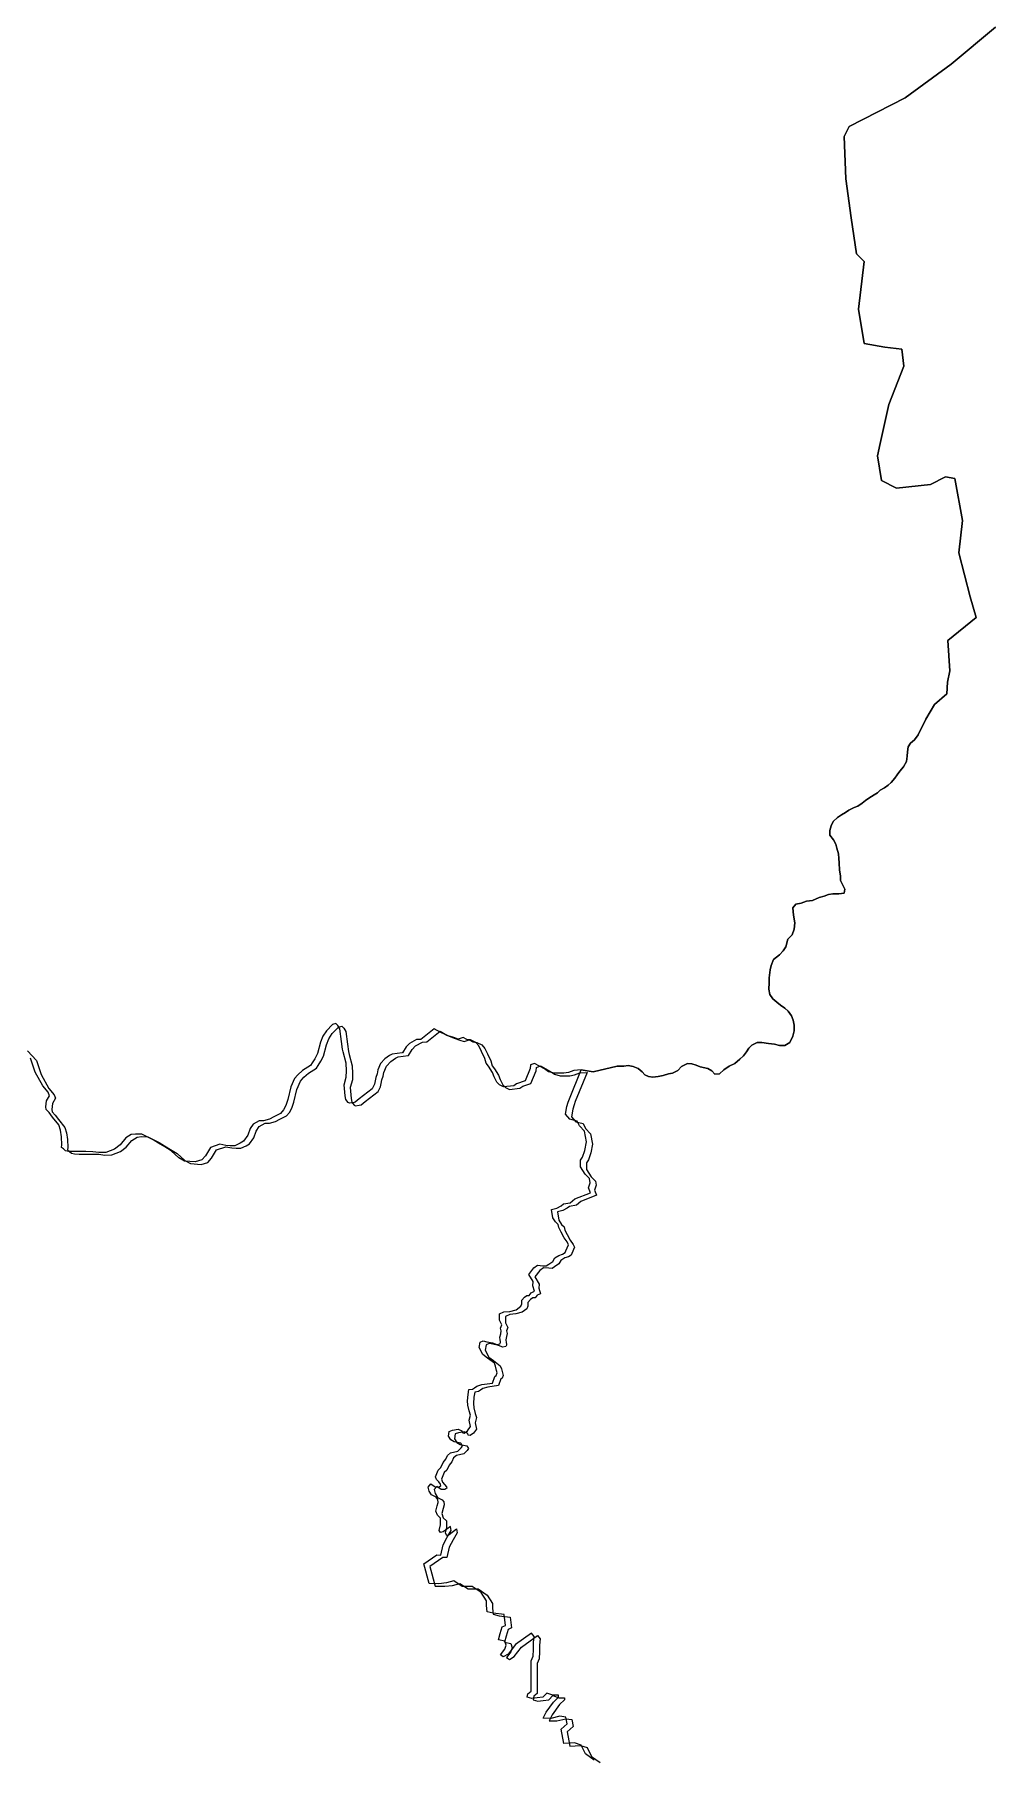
# Model space of a CAD drawing. Header units: inches. Extents: x 33.9 to 41.9, y -4.8 to 5.4.
# Drawn here: x 37.7523 to 37.9202, y -0.9313 to -0.6299 of the extents above; entities that cross this region are included whole.
import ezdxf

# ---------------------------------------------------------------- set-up
doc = ezdxf.new("R2010")
doc.units = ezdxf.units.IN
doc.header["$MEASUREMENT"] = 0
doc.layers.add('Counties', color=7, linetype='Continuous')

msp = doc.modelspace()

# ---------------------------------------------------------------- linework, layer by layer
at = {"layer": 'Counties'}
for points in [[(37.92022, -0.62863), (37.9125, -0.63508), (37.90442, -0.64094), (37.89466, -0.64598), (37.89377, -0.64774), (37.89409, -0.65512), (37.89501, -0.66192), (37.89592, -0.66826), (37.89724, -0.66959), (37.89627, -0.67792), (37.89727, -0.68391), (37.9009, -0.68457), (37.90386, -0.6849), (37.9042, -0.6879), (37.90158, -0.69456), (37.90009, -0.70139), (37.89962, -0.70356), (37.90029, -0.70789), (37.90293, -0.70922), (37.90886, -0.70854), (37.91149, -0.7072), (37.91314, -0.70754), (37.91448, -0.71486), (37.91383, -0.72052), (37.91582, -0.72818), (37.91682, -0.73184), (37.91189, -0.73585), (37.91223, -0.74117), (37.91183, -0.74315), (37.91173, -0.74516), (37.90957, -0.74703), (37.90807, -0.7496), (37.90673, -0.75231), (37.90609, -0.75323), (37.90536, -0.75377), (37.90497, -0.75446), (37.90486, -0.7553), (37.90478, -0.75606), (37.90467, -0.75702), (37.90417, -0.75794), (37.90352, -0.7587), (37.90302, -0.75932), (37.90264, -0.75993), (37.90199, -0.76069), (37.90145, -0.76115), (37.90081, -0.76158), (37.90008, -0.76199), (37.89958, -0.76245), (37.899, -0.76283), (37.89809, -0.76341), (37.89751, -0.76379), (37.8969, -0.76429), (37.89614, -0.76479), (37.89549, -0.76506), (37.89457, -0.76551), (37.89403, -0.76594), (37.89331, -0.76635), (37.89261, -0.76681), (37.89185, -0.7675), (37.89151, -0.76827), (37.89124, -0.76907), (37.89128, -0.76988), (37.89193, -0.77072), (37.89231, -0.77148), (37.8925, -0.77217), (37.89277, -0.77313), (37.89281, -0.77397), (37.89289, -0.77469), (37.89296, -0.77599), (37.89312, -0.77699), (37.89312, -0.77783), (37.89353, -0.7786), (37.89388, -0.77932), (37.8938, -0.78001), (37.89285, -0.78016), (37.89181, -0.78013), (37.89101, -0.78028), (37.89025, -0.78055), (37.8894, -0.78078), (37.88822, -0.78128), (37.88718, -0.78143), (37.88627, -0.78177), (37.88535, -0.78193), (37.88477, -0.78261), (37.88489, -0.78384), (37.88512, -0.78522), (37.88504, -0.78632), (37.8847, -0.78732), (37.88393, -0.78809), (37.88355, -0.78942), (37.88309, -0.79011), (37.88248, -0.7908), (37.88141, -0.79164), (37.88103, -0.79264), (37.88083, -0.79344), (37.88064, -0.79482), (37.88064, -0.7957), (37.8806, -0.79681), (37.88079, -0.79773), (37.88129, -0.79849), (37.88198, -0.79907), (37.88267, -0.7996), (37.8834, -0.80014), (37.88397, -0.80063), (37.88454, -0.80144), (37.88485, -0.80221), (37.88504, -0.80309), (37.88504, -0.80408), (37.88477, -0.80504), (37.88428, -0.80611), (37.8834, -0.80664), (37.88244, -0.80668), (37.8816, -0.80641), (37.88053, -0.8063), (37.87938, -0.80614), (37.87854, -0.80611), (37.87762, -0.8066), (37.87712, -0.80714), (37.8767, -0.80775), (37.8762, -0.80847), (37.87551, -0.80905), (37.87467, -0.80981), (37.87368, -0.81027), (37.87272, -0.81093), (37.87196, -0.81158), (37.87115, -0.81169), (37.87066, -0.81111), (37.86993, -0.81066), (37.86863, -0.81039), (37.8679, -0.81008), (37.86714, -0.80986), (37.86637, -0.80982), (37.86534, -0.81035), (37.86469, -0.81101), (37.86377, -0.81147), (37.86308, -0.81162), (37.86216, -0.81188), (37.86124, -0.81207), (37.86033, -0.81219), (37.85956, -0.81207), (37.85895, -0.81177), (37.85849, -0.81123), (37.85776, -0.8107), (37.85692, -0.81031), (37.85604, -0.81016), (37.85528, -0.81024), (37.85409, -0.81028), (37.84992, -0.81124), (37.84778, -0.81093), (37.84655, -0.811), (37.8456, -0.81135), (37.84475, -0.81151), (37.84307, -0.81151), (37.84211, -0.81123), (37.84139, -0.81074), (37.83967, -0.80978), (37.83894, -0.81005), (37.83887, -0.81066), (37.83799, -0.81285), (37.83653, -0.81334), (37.83606, -0.81369), (37.83423, -0.81387), (37.83354, -0.81353), (37.83304, -0.81307), (37.83259, -0.81215), (37.83228, -0.81138), (37.83163, -0.81028), (37.83121, -0.80974), (37.83094, -0.8089), (37.83041, -0.80768), (37.82991, -0.80672), (37.82941, -0.80611), (37.82849, -0.80568), (37.8278, -0.80558), (37.82716, -0.80524), (37.82632, -0.80552), (37.82555, -0.80526), (37.82453, -0.80495), (37.8233, -0.80438), (37.8221, -0.80372), (37.81979, -0.80559), (37.819, -0.8056), (37.81778, -0.80629), (37.81719, -0.8069), (37.81657, -0.80794), (37.81649, -0.80794), (37.81479, -0.80817), (37.81428, -0.80841), (37.81349, -0.80898), (37.81275, -0.80979), (37.81229, -0.81091), (37.81214, -0.81159), (37.81192, -0.81223), (37.81181, -0.81282), (37.8117, -0.81342), (37.81127, -0.81422), (37.809, -0.81597), (37.80833, -0.81658), (37.80794, -0.81666), (37.80734, -0.81675), (37.80706, -0.81663), (37.8067, -0.81612), (37.80653, -0.81545), (37.80638, -0.81354), (37.80676, -0.81219), (37.80678, -0.81111), (37.80672, -0.80976), (37.80622, -0.80778), (37.80609, -0.80727), (37.80591, -0.80596), (37.8056, -0.80373), (37.80527, -0.80318), (37.80491, -0.80283), (37.80432, -0.803), (37.80327, -0.80409), (37.80268, -0.80501), (37.80222, -0.80609), (37.8017, -0.80805), (37.80127, -0.80897), (37.80081, -0.80969), (37.8005, -0.81017), (37.79912, -0.81103), (37.79826, -0.81176), (37.79772, -0.81244), (37.79706, -0.81388), (37.79654, -0.81612), (37.7962, -0.81716), (37.79578, -0.81792), (37.79527, -0.81852), (37.79409, -0.8191), (37.79334, -0.81951), (37.79231, -0.8198), (37.79152, -0.81981), (37.79046, -0.82038), (37.78995, -0.82119), (37.78957, -0.82235), (37.78876, -0.82339), (37.78821, -0.82372), (37.7873, -0.82417), (37.78643, -0.82418), (37.78571, -0.82411), (37.78464, -0.82393), (37.78302, -0.82447), (37.78213, -0.82592), (37.78151, -0.82664), (37.78032, -0.82702), (37.77849, -0.82685), (37.77749, -0.82631), (37.77617, -0.82509), (37.77501, -0.8244), (37.77392, -0.82374), (37.773, -0.82315), (37.771, -0.82215), (37.76989, -0.82213), (37.76914, -0.82222), (37.7682, -0.82279), (37.76722, -0.824), (37.76624, -0.82477), (37.7647, -0.82535), (37.76351, -0.82536), (37.76244, -0.82522), (37.76125, -0.8252), (37.75903, -0.8252), (37.7582, -0.82517), (37.75768, -0.82506), (37.75732, -0.82474), (37.757, -0.82447), (37.75703, -0.82403), (37.75697, -0.82264), (37.75683, -0.82145), (37.7565, -0.82054), (37.75541, -0.81917), (37.75484, -0.81838), (37.75428, -0.81783), (37.75423, -0.81739), (37.75437, -0.81632), (37.75488, -0.81544), (37.75463, -0.81484), (37.75374, -0.81371), (37.75239, -0.8113), (37.75156, -0.80885)], [(37.92022, -0.62863), (37.9125, -0.63508), (37.90442, -0.64094), (37.89466, -0.64598), (37.89377, -0.64774), (37.89409, -0.65512), (37.89501, -0.66192), (37.89592, -0.66826), (37.89724, -0.66959), (37.89627, -0.67792), (37.89727, -0.68391), (37.9009, -0.68457), (37.90386, -0.6849), (37.9042, -0.6879), (37.90158, -0.69456), (37.90009, -0.70139), (37.89962, -0.70356), (37.90029, -0.70789), (37.90293, -0.70922), (37.90886, -0.70854), (37.91149, -0.7072), (37.91314, -0.70754), (37.91448, -0.71486), (37.91383, -0.72052), (37.91582, -0.72818), (37.91682, -0.73184), (37.91189, -0.73585), (37.91223, -0.74117), (37.91183, -0.74315), (37.91173, -0.74516), (37.90957, -0.74703), (37.90807, -0.7496), (37.90673, -0.75231), (37.90609, -0.75323), (37.90536, -0.75377), (37.90497, -0.75446), (37.90486, -0.7553), (37.90478, -0.75606), (37.90467, -0.75702), (37.90417, -0.75794), (37.90352, -0.7587), (37.90302, -0.75932), (37.90264, -0.75993), (37.90199, -0.76069), (37.90145, -0.76115), (37.90081, -0.76158), (37.90008, -0.76199), (37.89958, -0.76245), (37.899, -0.76283), (37.89809, -0.76341), (37.89751, -0.76379), (37.8969, -0.76429), (37.89614, -0.76479), (37.89549, -0.76506), (37.89457, -0.76551), (37.89403, -0.76594), (37.89331, -0.76635), (37.89261, -0.76681), (37.89185, -0.7675), (37.89151, -0.76827), (37.89124, -0.76907), (37.89128, -0.76988), (37.89193, -0.77072), (37.89231, -0.77148), (37.8925, -0.77217), (37.89277, -0.77313), (37.89281, -0.77397), (37.89289, -0.77469), (37.89296, -0.77599), (37.89312, -0.77699), (37.89312, -0.77783), (37.89353, -0.7786), (37.89388, -0.77932), (37.8938, -0.78001), (37.89285, -0.78016), (37.89181, -0.78013), (37.89101, -0.78028), (37.89025, -0.78055), (37.8894, -0.78078), (37.88822, -0.78128), (37.88718, -0.78143), (37.88627, -0.78177), (37.88535, -0.78193), (37.88477, -0.78261), (37.88489, -0.78384), (37.88512, -0.78522), (37.88504, -0.78632), (37.8847, -0.78732), (37.88393, -0.78809), (37.88355, -0.78942), (37.88309, -0.79011), (37.88248, -0.7908), (37.88141, -0.79164), (37.88103, -0.79264), (37.88083, -0.79344), (37.88064, -0.79482), (37.88064, -0.7957), (37.8806, -0.79681), (37.88079, -0.79773), (37.88129, -0.79849), (37.88198, -0.79907), (37.88267, -0.7996), (37.8834, -0.80014), (37.88397, -0.80063), (37.88454, -0.80144), (37.88485, -0.80221), (37.88504, -0.80309), (37.88504, -0.80408), (37.88477, -0.80504), (37.88428, -0.80611), (37.8834, -0.80664), (37.88244, -0.80668), (37.8816, -0.80641), (37.88053, -0.8063), (37.87938, -0.80614), (37.87854, -0.80611), (37.87762, -0.8066), (37.87712, -0.80714), (37.8767, -0.80775), (37.8762, -0.80847), (37.87551, -0.80905), (37.87467, -0.80981), (37.87368, -0.81027), (37.87272, -0.81093), (37.87196, -0.81158), (37.87115, -0.81169), (37.87066, -0.81111), (37.86993, -0.81066), (37.86863, -0.81039), (37.8679, -0.81008), (37.86714, -0.80986), (37.86637, -0.80982), (37.86534, -0.81035), (37.86469, -0.81101), (37.86377, -0.81147), (37.86308, -0.81162), (37.86216, -0.81188), (37.86124, -0.81207), (37.86033, -0.81219), (37.85956, -0.81207), (37.85895, -0.81177), (37.85849, -0.81123), (37.85776, -0.8107), (37.85692, -0.81031), (37.85604, -0.81016), (37.85528, -0.81024), (37.85409, -0.81028), (37.84992, -0.81124), (37.84778, -0.81093), (37.84655, -0.811), (37.8456, -0.81135), (37.84475, -0.81151), (37.84307, -0.81151), (37.84211, -0.81123), (37.84139, -0.81074), (37.83967, -0.80978), (37.83894, -0.81005), (37.83887, -0.81066), (37.83799, -0.81285), (37.83653, -0.81334), (37.83606, -0.81369), (37.83423, -0.81387), (37.83354, -0.81353), (37.83304, -0.81307), (37.83259, -0.81215), (37.83228, -0.81138), (37.83163, -0.81028), (37.83121, -0.80974), (37.83094, -0.8089), (37.83041, -0.80768), (37.82991, -0.80672), (37.82941, -0.80611), (37.82849, -0.80568), (37.8278, -0.80558), (37.82716, -0.80524), (37.82632, -0.80552), (37.82555, -0.80526), (37.82453, -0.80495), (37.8233, -0.80438), (37.8221, -0.80372), (37.81979, -0.80559), (37.819, -0.8056), (37.81778, -0.80629), (37.81719, -0.8069), (37.81657, -0.80794), (37.81649, -0.80794), (37.81479, -0.80817), (37.81428, -0.80841), (37.81349, -0.80898), (37.81275, -0.80979), (37.81229, -0.81091), (37.81214, -0.81159), (37.81192, -0.81223), (37.81181, -0.81282), (37.8117, -0.81342), (37.81127, -0.81422), (37.809, -0.81597), (37.80833, -0.81658), (37.80794, -0.81666), (37.80734, -0.81675), (37.80706, -0.81663), (37.8067, -0.81612), (37.80653, -0.81545), (37.80638, -0.81354), (37.80676, -0.81219), (37.80678, -0.81111), (37.80672, -0.80976), (37.80622, -0.80778), (37.80609, -0.80727), (37.80591, -0.80596), (37.8056, -0.80373), (37.80527, -0.80318), (37.80491, -0.80283), (37.80432, -0.803), (37.80327, -0.80409), (37.80268, -0.80501), (37.80222, -0.80609), (37.8017, -0.80805), (37.80127, -0.80897), (37.80081, -0.80969), (37.8005, -0.81017), (37.79912, -0.81103), (37.79826, -0.81176), (37.79772, -0.81244), (37.79706, -0.81388), (37.79654, -0.81612), (37.7962, -0.81716), (37.79578, -0.81792), (37.79527, -0.81852), (37.79409, -0.8191), (37.79334, -0.81951), (37.79231, -0.8198), (37.79152, -0.81981), (37.79046, -0.82038), (37.78995, -0.82119), (37.78957, -0.82235), (37.78876, -0.82339), (37.78821, -0.82372), (37.7873, -0.82417), (37.78643, -0.82418), (37.78571, -0.82411), (37.78464, -0.82393), (37.78302, -0.82447), (37.78213, -0.82592), (37.78151, -0.82664), (37.78032, -0.82702), (37.77849, -0.82685), (37.77749, -0.82631), (37.77617, -0.82509), (37.77501, -0.8244), (37.77392, -0.82374), (37.773, -0.82315), (37.771, -0.82215), (37.76989, -0.82213), (37.76914, -0.82222), (37.7682, -0.82279), (37.76722, -0.824), (37.76624, -0.82477), (37.7647, -0.82535), (37.76351, -0.82536), (37.76244, -0.82522), (37.76125, -0.8252), (37.75903, -0.8252), (37.7582, -0.82517), (37.75768, -0.82506), (37.75732, -0.82474), (37.757, -0.82447), (37.75703, -0.82403), (37.75697, -0.82264), (37.75683, -0.82145), (37.7565, -0.82054), (37.75541, -0.81917), (37.75484, -0.81838), (37.75428, -0.81783), (37.75423, -0.81739), (37.75437, -0.81632), (37.75488, -0.81544), (37.75463, -0.81484), (37.75374, -0.81371), (37.75239, -0.8113), (37.75156, -0.80885)], [(37.8501, -0.93159), (37.84856, -0.93052), (37.84779, -0.92897), (37.84666, -0.9286), (37.84475, -0.92872), (37.84428, -0.92621), (37.84536, -0.92526), (37.84513, -0.92407), (37.84405, -0.92394), (37.8425, -0.9243), (37.84119, -0.92429), (37.84167, -0.92322), (37.84299, -0.92144), (37.84383, -0.9206), (37.84383, -0.92024), (37.84288, -0.92024), (37.8418, -0.91988), (37.84109, -0.9206), (37.84013, -0.92071), (37.83918, -0.92083), (37.83835, -0.92059), (37.83847, -0.91999), (37.83907, -0.91952), (37.83907, -0.91832), (37.83908, -0.91486), (37.83908, -0.91427), (37.83944, -0.91343), (37.83945, -0.91224), (37.83945, -0.91105), (37.83958, -0.90997), (37.8391, -0.90938), (37.83635, -0.9114), (37.83504, -0.91306), (37.8342, -0.91354), (37.83373, -0.91318), (37.83445, -0.91223), (37.83469, -0.91151), (37.83445, -0.9108), (37.83338, -0.91056), (37.83362, -0.90948), (37.83398, -0.90829), (37.83458, -0.90805), (37.83435, -0.90614), (37.83244, -0.9059), (37.83137, -0.90566), (37.83126, -0.90458), (37.83126, -0.90375), (37.83031, -0.90231), (37.82877, -0.90124), (37.82698, -0.90123), (37.82555, -0.90028), (37.82424, -0.90063), (37.82293, -0.90075), (37.82126, -0.90074), (37.8203, -0.8973), (37.82259, -0.89573), (37.8233, -0.89574), (37.82367, -0.89395), (37.82439, -0.89264), (37.82511, -0.89144), (37.82499, -0.89073), (37.82368, -0.89168), (37.8232, -0.8918), (37.82296, -0.89144), (37.8232, -0.89049), (37.82321, -0.88929), (37.82267, -0.88876), (37.82242, -0.88805), (37.82264, -0.88713), (37.82283, -0.88653), (37.82278, -0.88601), (37.82246, -0.88562), (37.82162, -0.88524), (37.82122, -0.88457), (37.82105, -0.88385), (37.82151, -0.88329), (37.82231, -0.88383), (37.82295, -0.88386), (37.82326, -0.88358), (37.82322, -0.88338), (37.8229, -0.88295), (37.82253, -0.88256), (37.82237, -0.88205), (37.82283, -0.88088), (37.8233, -0.88044), (37.82368, -0.87956), (37.82415, -0.879), (37.82445, -0.87832), (37.82496, -0.87787), (37.82623, -0.87757), (37.82681, -0.87701), (37.82705, -0.87669), (37.82676, -0.87621), (37.82561, -0.87595), (37.82501, -0.8756), (37.82464, -0.87497), (37.82475, -0.87414), (37.82534, -0.87393), (37.82629, -0.87376), (37.82697, -0.87402), (37.82701, -0.87434), (37.82737, -0.87441), (37.82796, -0.87401), (37.82846, -0.87328), (37.82825, -0.87218), (37.82845, -0.87127), (37.82823, -0.87055), (37.82802, -0.86955), (37.82796, -0.86878), (37.82803, -0.86769), (37.82817, -0.86681), (37.8288, -0.86672), (37.82918, -0.86648), (37.82958, -0.8662), (37.83044, -0.86593), (37.83228, -0.86567), (37.8327, -0.86451), (37.83292, -0.86436), (37.83311, -0.86389), (37.83299, -0.86346), (37.83284, -0.86274), (37.83263, -0.86221), (37.83142, -0.8613), (37.83059, -0.86068), (37.82996, -0.85947), (37.83015, -0.85855), (37.8307, -0.8583), (37.8313, -0.85845), (37.83229, -0.85863), (37.83305, -0.85894), (37.83356, -0.85881), (37.83372, -0.85861), (37.83372, -0.85841), (37.83363, -0.85814), (37.83359, -0.85766), (37.83374, -0.85706), (37.83381, -0.85654), (37.83368, -0.85607), (37.83395, -0.8555), (37.83352, -0.85469), (37.83352, -0.85357), (37.83431, -0.85324), (37.83534, -0.85314), (37.83645, -0.85285), (37.83727, -0.85224), (37.83743, -0.8518), (37.83742, -0.85116), (37.83792, -0.85064), (37.83832, -0.85035), (37.83873, -0.85034), (37.83905, -0.84987), (37.83963, -0.84963), (37.83936, -0.84866), (37.83939, -0.84792), (37.83866, -0.84667), (37.83951, -0.84553), (37.84018, -0.84509), (37.8411, -0.84516), (37.84166, -0.84519), (37.84213, -0.84491), (37.84283, -0.8444), (37.84322, -0.8438), (37.84388, -0.84335), (37.84456, -0.84314), (37.84499, -0.84286), (37.8451, -0.84258), (37.84557, -0.84148), (37.84536, -0.84098), (37.84484, -0.84027), (37.84428, -0.83927), (37.84388, -0.83849), (37.84376, -0.83793), (37.8433, -0.83749), (37.84284, -0.83677), (37.84261, -0.8353), (37.84356, -0.83509), (37.8443, -0.83467), (37.8447, -0.83436), (37.84591, -0.83415), (37.84672, -0.83347), (37.84941, -0.83239), (37.84911, -0.83152), (37.84939, -0.83065), (37.84927, -0.82991), (37.8485, -0.82916), (37.8477, -0.82788), (37.84767, -0.8267), (37.84801, -0.82617), (37.84842, -0.82499), (37.84874, -0.82347), (37.8484, -0.82166), (37.84751, -0.8207), (37.84711, -0.81986), (37.84584, -0.81954), (37.84508, -0.81867), (37.8453, -0.81733), (37.84552, -0.81655), (37.84574, -0.81599), (37.84778, -0.81093), (37.84992, -0.81124), (37.85409, -0.81028), (37.85528, -0.81024), (37.85604, -0.81016), (37.85692, -0.81031), (37.85776, -0.8107), (37.85849, -0.81123), (37.85895, -0.81177), (37.85956, -0.81207), (37.86033, -0.81219), (37.86124, -0.81207), (37.86216, -0.81188), (37.86308, -0.81162), (37.86377, -0.81147), (37.86469, -0.81101), (37.86534, -0.81035), (37.86637, -0.80982), (37.86714, -0.80986), (37.8679, -0.81008), (37.86863, -0.81039), (37.86993, -0.81066), (37.87066, -0.81111), (37.87115, -0.81169), (37.87196, -0.81158), (37.87272, -0.81093), (37.87368, -0.81027), (37.87467, -0.80981), (37.87551, -0.80905), (37.8762, -0.80847), (37.8767, -0.80775), (37.87712, -0.80714), (37.87762, -0.8066), (37.87854, -0.80611), (37.87938, -0.80614), (37.88053, -0.8063), (37.8816, -0.80641), (37.88244, -0.80668), (37.8834, -0.80664), (37.88428, -0.80611), (37.88477, -0.80504), (37.88504, -0.80408), (37.88504, -0.80309), (37.88485, -0.80221), (37.88454, -0.80144), (37.88397, -0.80063), (37.8834, -0.80014), (37.88267, -0.7996), (37.88198, -0.79907), (37.88129, -0.79849), (37.88079, -0.79773), (37.8806, -0.79681), (37.88064, -0.7957), (37.88064, -0.79482), (37.88083, -0.79344), (37.88103, -0.79264), (37.88141, -0.79164), (37.88248, -0.7908), (37.88309, -0.79011), (37.88355, -0.78942), (37.88393, -0.78809), (37.8847, -0.78732), (37.88504, -0.78632), (37.88512, -0.78522), (37.88489, -0.78384), (37.88477, -0.78261), (37.88535, -0.78193), (37.88627, -0.78177), (37.88718, -0.78143), (37.88822, -0.78128), (37.8894, -0.78078), (37.89025, -0.78055), (37.89101, -0.78028), (37.89181, -0.78013), (37.89285, -0.78016), (37.8938, -0.78001), (37.89388, -0.77932), (37.89353, -0.7786), (37.89312, -0.77783), (37.89312, -0.77699), (37.89296, -0.77599), (37.89289, -0.77469), (37.89281, -0.77397), (37.89277, -0.77313), (37.8925, -0.77217), (37.89231, -0.77148), (37.89193, -0.77072), (37.89128, -0.76988), (37.89124, -0.76907), (37.89151, -0.76827), (37.89185, -0.7675), (37.89261, -0.76681), (37.89331, -0.76635), (37.89403, -0.76594), (37.89457, -0.76551), (37.89549, -0.76506), (37.89614, -0.76479), (37.8969, -0.76429), (37.89751, -0.76379), (37.89809, -0.76341), (37.899, -0.76283), (37.89958, -0.76245), (37.90008, -0.76199), (37.90081, -0.76158), (37.90145, -0.76115), (37.90199, -0.76069), (37.90264, -0.75993), (37.90302, -0.75932), (37.90352, -0.7587), (37.90417, -0.75794), (37.90467, -0.75702), (37.90478, -0.75606), (37.90486, -0.7553), (37.90497, -0.75446), (37.90536, -0.75377), (37.90609, -0.75323), (37.90673, -0.75231), (37.90807, -0.7496), (37.90957, -0.74703), (37.91173, -0.74516), (37.91183, -0.74315), (37.91223, -0.74117), (37.91189, -0.73585), (37.91682, -0.73184), (37.91582, -0.72818), (37.91383, -0.72052), (37.91448, -0.71486), (37.91314, -0.70754), (37.91149, -0.7072), (37.90886, -0.70854), (37.90293, -0.70922), (37.90029, -0.70789), (37.89962, -0.70356), (37.90009, -0.70139), (37.90158, -0.69456), (37.9042, -0.6879), (37.90386, -0.6849), (37.9009, -0.68457), (37.89727, -0.68391), (37.89627, -0.67792), (37.89724, -0.66959), (37.89592, -0.66826), (37.89501, -0.66192), (37.89409, -0.65512), (37.89377, -0.64774), (37.89466, -0.64598), (37.90442, -0.64094), (37.9125, -0.63508), (37.92022, -0.62863)], [(37.8501, -0.93159), (37.84856, -0.93052), (37.84779, -0.92897), (37.84666, -0.9286), (37.84475, -0.92872), (37.84428, -0.92621), (37.84536, -0.92526), (37.84513, -0.92407), (37.84405, -0.92394), (37.8425, -0.9243), (37.84119, -0.92429), (37.84167, -0.92322), (37.84299, -0.92144), (37.84383, -0.9206), (37.84383, -0.92024), (37.84288, -0.92024), (37.8418, -0.91988), (37.84109, -0.9206), (37.84013, -0.92071), (37.83918, -0.92083), (37.83835, -0.92059), (37.83847, -0.91999), (37.83907, -0.91952), (37.83907, -0.91832), (37.83908, -0.91486), (37.83908, -0.91427), (37.83944, -0.91343), (37.83945, -0.91224), (37.83945, -0.91105), (37.83958, -0.90997), (37.8391, -0.90938), (37.83635, -0.9114), (37.83504, -0.91306), (37.8342, -0.91354), (37.83373, -0.91318), (37.83445, -0.91223), (37.83469, -0.91151), (37.83445, -0.9108), (37.83338, -0.91056), (37.83362, -0.90948), (37.83398, -0.90829), (37.83458, -0.90805), (37.83435, -0.90614), (37.83244, -0.9059), (37.83137, -0.90566), (37.83126, -0.90458), (37.83126, -0.90375), (37.83031, -0.90231), (37.82877, -0.90124), (37.82698, -0.90123), (37.82555, -0.90028), (37.82424, -0.90063), (37.82293, -0.90075), (37.82126, -0.90074), (37.8203, -0.8973), (37.82259, -0.89573), (37.8233, -0.89574), (37.82367, -0.89395), (37.82439, -0.89264), (37.82511, -0.89144), (37.82499, -0.89073), (37.82368, -0.89168), (37.8232, -0.8918), (37.82296, -0.89144), (37.8232, -0.89049), (37.82321, -0.88929), (37.82267, -0.88876), (37.82242, -0.88805), (37.82264, -0.88713), (37.82283, -0.88653), (37.82278, -0.88601), (37.82246, -0.88562), (37.82162, -0.88524), (37.82122, -0.88457), (37.82105, -0.88385), (37.82151, -0.88329), (37.82231, -0.88383), (37.82295, -0.88386), (37.82326, -0.88358), (37.82322, -0.88338), (37.8229, -0.88295), (37.82253, -0.88256), (37.82237, -0.88205), (37.82283, -0.88088), (37.8233, -0.88044), (37.82368, -0.87956), (37.82415, -0.879), (37.82445, -0.87832), (37.82496, -0.87787), (37.82623, -0.87757), (37.82681, -0.87701), (37.82705, -0.87669), (37.82676, -0.87621), (37.82561, -0.87595), (37.82501, -0.8756), (37.82464, -0.87497), (37.82475, -0.87414), (37.82534, -0.87393), (37.82629, -0.87376), (37.82697, -0.87402), (37.82701, -0.87434), (37.82737, -0.87441), (37.82796, -0.87401), (37.82846, -0.87328), (37.82825, -0.87218), (37.82845, -0.87127), (37.82823, -0.87055), (37.82802, -0.86955), (37.82796, -0.86878), (37.82803, -0.86769), (37.82817, -0.86681), (37.8288, -0.86672), (37.82918, -0.86648), (37.82958, -0.8662), (37.83044, -0.86593), (37.83228, -0.86567), (37.8327, -0.86451), (37.83292, -0.86436), (37.83311, -0.86389), (37.83299, -0.86346), (37.83284, -0.86274), (37.83263, -0.86221), (37.83142, -0.8613), (37.83059, -0.86068), (37.82996, -0.85947), (37.83015, -0.85855), (37.8307, -0.8583), (37.8313, -0.85845), (37.83229, -0.85863), (37.83305, -0.85894), (37.83356, -0.85881), (37.83372, -0.85861), (37.83372, -0.85841), (37.83363, -0.85814), (37.83359, -0.85766), (37.83374, -0.85706), (37.83381, -0.85654), (37.83368, -0.85607), (37.83395, -0.8555), (37.83352, -0.85469), (37.83352, -0.85357), (37.83431, -0.85324), (37.83534, -0.85314), (37.83645, -0.85285), (37.83727, -0.85224), (37.83743, -0.8518), (37.83742, -0.85116), (37.83792, -0.85064), (37.83832, -0.85035), (37.83873, -0.85034), (37.83905, -0.84987), (37.83963, -0.84963), (37.83936, -0.84866), (37.83939, -0.84792), (37.83866, -0.84667), (37.83951, -0.84553), (37.84018, -0.84509), (37.8411, -0.84516), (37.84166, -0.84519), (37.84213, -0.84491), (37.84283, -0.8444), (37.84322, -0.8438), (37.84388, -0.84335), (37.84456, -0.84314), (37.84499, -0.84286), (37.8451, -0.84258), (37.84557, -0.84148), (37.84536, -0.84098), (37.84484, -0.84027), (37.84428, -0.83927), (37.84388, -0.83849), (37.84376, -0.83793), (37.8433, -0.83749), (37.84284, -0.83677), (37.84261, -0.8353), (37.84356, -0.83509), (37.8443, -0.83467), (37.8447, -0.83436), (37.84591, -0.83415), (37.84672, -0.83347), (37.84941, -0.83239), (37.84911, -0.83152), (37.84939, -0.83065), (37.84927, -0.82991), (37.8485, -0.82916), (37.8477, -0.82788), (37.84767, -0.8267), (37.84801, -0.82617), (37.84842, -0.82499), (37.84874, -0.82347), (37.8484, -0.82166), (37.84751, -0.8207), (37.84711, -0.81986), (37.84584, -0.81954), (37.84508, -0.81867), (37.8453, -0.81733), (37.84552, -0.81655), (37.84574, -0.81599), (37.84778, -0.81093), (37.84992, -0.81124), (37.85409, -0.81028), (37.85528, -0.81024), (37.85604, -0.81016), (37.85692, -0.81031), (37.85776, -0.8107), (37.85849, -0.81123), (37.85895, -0.81177), (37.85956, -0.81207), (37.86033, -0.81219), (37.86124, -0.81207), (37.86216, -0.81188), (37.86308, -0.81162), (37.86377, -0.81147), (37.86469, -0.81101), (37.86534, -0.81035), (37.86637, -0.80982), (37.86714, -0.80986), (37.8679, -0.81008), (37.86863, -0.81039), (37.86993, -0.81066), (37.87066, -0.81111), (37.87115, -0.81169), (37.87196, -0.81158), (37.87272, -0.81093), (37.87368, -0.81027), (37.87467, -0.80981), (37.87551, -0.80905), (37.8762, -0.80847), (37.8767, -0.80775), (37.87712, -0.80714), (37.87762, -0.8066), (37.87854, -0.80611), (37.87938, -0.80614), (37.88053, -0.8063), (37.8816, -0.80641), (37.88244, -0.80668), (37.8834, -0.80664), (37.88428, -0.80611), (37.88477, -0.80504), (37.88504, -0.80408), (37.88504, -0.80309), (37.88485, -0.80221), (37.88454, -0.80144), (37.88397, -0.80063), (37.8834, -0.80014), (37.88267, -0.7996), (37.88198, -0.79907), (37.88129, -0.79849), (37.88079, -0.79773), (37.8806, -0.79681), (37.88064, -0.7957), (37.88064, -0.79482), (37.88083, -0.79344), (37.88103, -0.79264), (37.88141, -0.79164), (37.88248, -0.7908), (37.88309, -0.79011), (37.88355, -0.78942), (37.88393, -0.78809), (37.8847, -0.78732), (37.88504, -0.78632), (37.88512, -0.78522), (37.88489, -0.78384), (37.88477, -0.78261), (37.88535, -0.78193), (37.88627, -0.78177), (37.88718, -0.78143), (37.88822, -0.78128), (37.8894, -0.78078), (37.89025, -0.78055), (37.89101, -0.78028), (37.89181, -0.78013), (37.89285, -0.78016), (37.8938, -0.78001), (37.89388, -0.77932), (37.89353, -0.7786), (37.89312, -0.77783), (37.89312, -0.77699), (37.89296, -0.77599), (37.89289, -0.77469), (37.89281, -0.77397), (37.89277, -0.77313), (37.8925, -0.77217), (37.89231, -0.77148), (37.89193, -0.77072), (37.89128, -0.76988), (37.89124, -0.76907), (37.89151, -0.76827), (37.89185, -0.7675), (37.89261, -0.76681), (37.89331, -0.76635), (37.89403, -0.76594), (37.89457, -0.76551), (37.89549, -0.76506), (37.89614, -0.76479), (37.8969, -0.76429), (37.89751, -0.76379), (37.89809, -0.76341), (37.899, -0.76283), (37.89958, -0.76245), (37.90008, -0.76199), (37.90081, -0.76158), (37.90145, -0.76115), (37.90199, -0.76069), (37.90264, -0.75993), (37.90302, -0.75932), (37.90352, -0.7587), (37.90417, -0.75794), (37.90467, -0.75702), (37.90478, -0.75606), (37.90486, -0.7553), (37.90497, -0.75446), (37.90536, -0.75377), (37.90609, -0.75323), (37.90673, -0.75231), (37.90807, -0.7496), (37.90957, -0.74703), (37.91173, -0.74516), (37.91183, -0.74315), (37.91223, -0.74117), (37.91189, -0.73585), (37.91682, -0.73184), (37.91582, -0.72818), (37.91383, -0.72052), (37.91448, -0.71486), (37.91314, -0.70754), (37.91149, -0.7072), (37.90886, -0.70854), (37.90293, -0.70922), (37.90029, -0.70789), (37.89962, -0.70356), (37.90009, -0.70139), (37.90158, -0.69456), (37.9042, -0.6879), (37.90386, -0.6849), (37.9009, -0.68457), (37.89727, -0.68391), (37.89627, -0.67792), (37.89724, -0.66959), (37.89592, -0.66826), (37.89501, -0.66192), (37.89409, -0.65512), (37.89377, -0.64774), (37.89466, -0.64598), (37.90442, -0.64094), (37.9125, -0.63508), (37.92022, -0.62863)], [(37.75104, -0.80761), (37.75261, -0.80929), (37.75344, -0.81175), (37.75479, -0.81415), (37.75568, -0.81529), (37.75592, -0.81588), (37.75542, -0.81677), (37.75528, -0.81784), (37.75533, -0.81828), (37.75589, -0.81883), (37.75646, -0.81961), (37.75755, -0.82099), (37.75788, -0.8219), (37.75802, -0.82309), (37.75808, -0.82448), (37.75804, -0.82492), (37.75837, -0.82519), (37.75873, -0.8255), (37.75924, -0.82561), (37.76008, -0.82564), (37.7623, -0.82565), (37.76349, -0.82567), (37.76456, -0.82581), (37.76575, -0.82579), (37.76729, -0.82521), (37.76827, -0.82444), (37.76925, -0.82324), (37.77019, -0.82266), (37.77094, -0.82257), (37.77205, -0.8226), (37.77405, -0.8236), (37.77497, -0.82418), (37.77605, -0.82484), (37.77721, -0.82554), (37.77854, -0.82675), (37.77954, -0.82729), (37.78137, -0.82747), (37.78255, -0.82709), (37.78318, -0.82636), (37.78407, -0.82492), (37.78569, -0.82438), (37.78676, -0.82456), (37.78748, -0.82463), (37.78835, -0.82462), (37.78925, -0.82417), (37.78981, -0.82384), (37.79062, -0.82279), (37.791, -0.82163), (37.79151, -0.82083), (37.79257, -0.82026), (37.79336, -0.82025), (37.79439, -0.81995), (37.79514, -0.81954), (37.79632, -0.81897), (37.79682, -0.81836), (37.79725, -0.8176), (37.79759, -0.81656), (37.79811, -0.81433), (37.79877, -0.81289), (37.79931, -0.8122), (37.80017, -0.81148), (37.80155, -0.81062), (37.80186, -0.81014), (37.80232, -0.80942), (37.80275, -0.80849), (37.80327, -0.80654), (37.80373, -0.80546), (37.80431, -0.80453), (37.80537, -0.80345), (37.80596, -0.80328), (37.80632, -0.80363), (37.80665, -0.80418), (37.80696, -0.8064), (37.80714, -0.80771), (37.80727, -0.80823), (37.80777, -0.81021), (37.80783, -0.81156), (37.80781, -0.81263), (37.80743, -0.81399), (37.80758, -0.8159), (37.80775, -0.81657), (37.80811, -0.81708), (37.80839, -0.8172), (37.80899, -0.81711), (37.80938, -0.81702), (37.81005, -0.81642), (37.81232, -0.81467), (37.81275, -0.81387), (37.81286, -0.81327), (37.81297, -0.81267), (37.81319, -0.81203), (37.81334, -0.81136), (37.8138, -0.81024), (37.81454, -0.80943), (37.81533, -0.80886), (37.81584, -0.80861), (37.81754, -0.80839), (37.81762, -0.80839), (37.81824, -0.80735), (37.81883, -0.80674), (37.82005, -0.80605), (37.82084, -0.80603), (37.82314, -0.80417), (37.82435, -0.80483), (37.82558, -0.80539), (37.8266, -0.80571), (37.82737, -0.80596), (37.82821, -0.80569), (37.82885, -0.80602), (37.82954, -0.80613), (37.83046, -0.80656), (37.83096, -0.80716), (37.83145, -0.80812), (37.83199, -0.80934), (37.83226, -0.81018), (37.83268, -0.81073), (37.83333, -0.81183), (37.83364, -0.8126), (37.83409, -0.81351), (37.83459, -0.81398), (37.83528, -0.81432), (37.83711, -0.81414), (37.83758, -0.81379), (37.83903, -0.81329), (37.83992, -0.81111), (37.83999, -0.81049), (37.84072, -0.81022), (37.84244, -0.81118), (37.84316, -0.81168), (37.84412, -0.81195), (37.8458, -0.81195), (37.84664, -0.8118), (37.8476, -0.81145), (37.84883, -0.81137), (37.84678, -0.81644), (37.84657, -0.817), (37.84635, -0.81778), (37.84612, -0.81911), (37.84689, -0.81999), (37.84816, -0.8203), (37.84856, -0.82114), (37.84945, -0.82211), (37.84979, -0.82392), (37.84947, -0.82544), (37.84906, -0.82662), (37.84872, -0.82714), (37.84875, -0.82832), (37.84955, -0.8296), (37.85032, -0.83035), (37.85044, -0.8311), (37.85016, -0.83197), (37.85046, -0.83284), (37.84777, -0.83391), (37.84696, -0.83459), (37.84575, -0.83481), (37.84535, -0.83511), (37.84461, -0.83553), (37.84366, -0.83575), (37.84389, -0.83722), (37.84435, -0.83794), (37.84481, -0.83838), (37.84493, -0.83894), (37.84533, -0.83971), (37.84588, -0.84071), (37.84641, -0.84143), (37.84662, -0.84193), (37.84615, -0.84302), (37.84604, -0.8433), (37.8456, -0.84359), (37.84493, -0.8438), (37.84426, -0.84425), (37.84388, -0.84485), (37.84317, -0.84536), (37.84271, -0.84564), (37.84215, -0.8456), (37.84123, -0.84554), (37.84056, -0.84597), (37.8397, -0.84712), (37.84044, -0.84836), (37.84041, -0.84911), (37.84068, -0.85007), (37.84009, -0.85032), (37.83978, -0.85078), (37.83936, -0.8508), (37.83897, -0.85108), (37.83846, -0.85161), (37.83847, -0.85225), (37.83832, -0.85268), (37.8375, -0.85329), (37.83639, -0.85359), (37.83536, -0.85368), (37.83457, -0.85401), (37.83457, -0.85514), (37.835, -0.85595), (37.83473, -0.85652), (37.83486, -0.85699), (37.83478, -0.85751), (37.83463, -0.85811), (37.83468, -0.85858), (37.83476, -0.85886), (37.83477, -0.85906), (37.83461, -0.85926), (37.8341, -0.85939), (37.83334, -0.85908), (37.83234, -0.8589), (37.83175, -0.85875), (37.8312, -0.859), (37.83101, -0.85991), (37.83164, -0.86112), (37.83247, -0.86175), (37.83367, -0.86266), (37.83389, -0.86319), (37.83404, -0.8639), (37.83416, -0.86434), (37.83397, -0.8648), (37.83375, -0.86496), (37.83333, -0.86612), (37.83149, -0.86638), (37.83063, -0.86665), (37.83022, -0.86693), (37.82985, -0.86717), (37.82922, -0.86726), (37.82907, -0.86814), (37.82901, -0.86922), (37.82907, -0.87), (37.82928, -0.871), (37.82949, -0.87171), (37.8293, -0.87262), (37.82951, -0.87373), (37.82901, -0.87445), (37.82842, -0.87486), (37.82806, -0.87479), (37.82802, -0.87447), (37.82734, -0.8742), (37.82639, -0.87438), (37.8258, -0.87458), (37.82569, -0.87542), (37.82606, -0.87605), (37.82666, -0.8764), (37.82781, -0.87666), (37.8281, -0.87713), (37.82786, -0.87745), (37.82728, -0.87802), (37.82601, -0.87832), (37.8255, -0.87876), (37.82519, -0.87944), (37.82473, -0.88001), (37.82434, -0.88089), (37.82387, -0.88133), (37.82342, -0.88249), (37.82358, -0.88301), (37.82394, -0.8834), (37.82427, -0.88383), (37.82431, -0.88403), (37.824, -0.88431), (37.82336, -0.88428), (37.82256, -0.88374), (37.82209, -0.8843), (37.82226, -0.88501), (37.82267, -0.88568), (37.82351, -0.88607), (37.82383, -0.88646), (37.82388, -0.88698), (37.82369, -0.88758), (37.82347, -0.88849), (37.82371, -0.88921), (37.82426, -0.88974), (37.82425, -0.89093), (37.82401, -0.89189), (37.82425, -0.89225), (37.82472, -0.89213), (37.82604, -0.89118), (37.82616, -0.89189), (37.82544, -0.89308), (37.82472, -0.89439), (37.82435, -0.89618), (37.82364, -0.89618), (37.82135, -0.89774), (37.82231, -0.90119), (37.82398, -0.90119), (37.82529, -0.90108), (37.8266, -0.90072), (37.82803, -0.90168), (37.82981, -0.90168), (37.83136, -0.90276), (37.83231, -0.9042), (37.8323, -0.90503), (37.83242, -0.90611), (37.83349, -0.90635), (37.8354, -0.90659), (37.83563, -0.9085), (37.83503, -0.90874), (37.83467, -0.90993), (37.83443, -0.911), (37.8355, -0.91124), (37.83573, -0.91196), (37.83549, -0.91267), (37.83477, -0.91363), (37.83525, -0.91399), (37.83609, -0.91351), (37.8374, -0.91184), (37.84015, -0.90982), (37.84062, -0.91042), (37.8405, -0.91149), (37.8405, -0.91269), (37.84049, -0.91388), (37.84013, -0.91471), (37.84013, -0.91531), (37.84012, -0.91877), (37.84011, -0.91996), (37.83952, -0.92044), (37.83939, -0.92104), (37.84023, -0.92128), (37.84118, -0.92116), (37.84214, -0.92104), (37.84285, -0.92033), (37.84392, -0.92069), (37.84488, -0.92069), (37.84488, -0.92105), (37.84404, -0.92188), (37.84272, -0.92367), (37.84224, -0.92474), (37.84355, -0.92474), (37.8451, -0.92439), (37.84617, -0.92451), (37.84641, -0.92571), (37.84533, -0.92666), (37.8458, -0.92916), (37.84771, -0.92905), (37.84884, -0.92942), (37.84961, -0.93096), (37.85115, -0.93204)], [(37.75104, -0.80761), (37.75261, -0.80929), (37.75344, -0.81175), (37.75479, -0.81415), (37.75568, -0.81529), (37.75592, -0.81588), (37.75542, -0.81677), (37.75528, -0.81784), (37.75533, -0.81828), (37.75589, -0.81883), (37.75646, -0.81961), (37.75755, -0.82099), (37.75788, -0.8219), (37.75802, -0.82309), (37.75808, -0.82448), (37.75804, -0.82492), (37.75837, -0.82519), (37.75873, -0.8255), (37.75924, -0.82561), (37.76008, -0.82564), (37.7623, -0.82565), (37.76349, -0.82567), (37.76456, -0.82581), (37.76575, -0.82579), (37.76729, -0.82521), (37.76827, -0.82444), (37.76925, -0.82324), (37.77019, -0.82266), (37.77094, -0.82257), (37.77205, -0.8226), (37.77405, -0.8236), (37.77497, -0.82418), (37.77605, -0.82484), (37.77721, -0.82554), (37.77854, -0.82675), (37.77954, -0.82729), (37.78137, -0.82747), (37.78255, -0.82709), (37.78318, -0.82636), (37.78407, -0.82492), (37.78569, -0.82438), (37.78676, -0.82456), (37.78748, -0.82463), (37.78835, -0.82462), (37.78925, -0.82417), (37.78981, -0.82384), (37.79062, -0.82279), (37.791, -0.82163), (37.79151, -0.82083), (37.79257, -0.82026), (37.79336, -0.82025), (37.79439, -0.81995), (37.79514, -0.81954), (37.79632, -0.81897), (37.79682, -0.81836), (37.79725, -0.8176), (37.79759, -0.81656), (37.79811, -0.81433), (37.79877, -0.81289), (37.79931, -0.8122), (37.80017, -0.81148), (37.80155, -0.81062), (37.80186, -0.81014), (37.80232, -0.80942), (37.80275, -0.80849), (37.80327, -0.80654), (37.80373, -0.80546), (37.80431, -0.80453), (37.80537, -0.80345), (37.80596, -0.80328), (37.80632, -0.80363), (37.80665, -0.80418), (37.80696, -0.8064), (37.80714, -0.80771), (37.80727, -0.80823), (37.80777, -0.81021), (37.80783, -0.81156), (37.80781, -0.81263), (37.80743, -0.81399), (37.80758, -0.8159), (37.80775, -0.81657), (37.80811, -0.81708), (37.80839, -0.8172), (37.80899, -0.81711), (37.80938, -0.81702), (37.81005, -0.81642), (37.81232, -0.81467), (37.81275, -0.81387), (37.81286, -0.81327), (37.81297, -0.81267), (37.81319, -0.81203), (37.81334, -0.81136), (37.8138, -0.81024), (37.81454, -0.80943), (37.81533, -0.80886), (37.81584, -0.80861), (37.81754, -0.80839), (37.81762, -0.80839), (37.81824, -0.80735), (37.81883, -0.80674), (37.82005, -0.80605), (37.82084, -0.80603), (37.82314, -0.80417), (37.82435, -0.80483), (37.82558, -0.80539), (37.8266, -0.80571), (37.82737, -0.80596), (37.82821, -0.80569), (37.82885, -0.80602), (37.82954, -0.80613), (37.83046, -0.80656), (37.83096, -0.80716), (37.83145, -0.80812), (37.83199, -0.80934), (37.83226, -0.81018), (37.83268, -0.81073), (37.83333, -0.81183), (37.83364, -0.8126), (37.83409, -0.81351), (37.83459, -0.81398), (37.83528, -0.81432), (37.83711, -0.81414), (37.83758, -0.81379), (37.83903, -0.81329), (37.83992, -0.81111), (37.83999, -0.81049), (37.84072, -0.81022), (37.84244, -0.81118), (37.84316, -0.81168), (37.84412, -0.81195), (37.8458, -0.81195), (37.84664, -0.8118), (37.8476, -0.81145), (37.84883, -0.81137), (37.84678, -0.81644), (37.84657, -0.817), (37.84635, -0.81778), (37.84612, -0.81911), (37.84689, -0.81999), (37.84816, -0.8203), (37.84856, -0.82114), (37.84945, -0.82211), (37.84979, -0.82392), (37.84947, -0.82544), (37.84906, -0.82662), (37.84872, -0.82714), (37.84875, -0.82832), (37.84955, -0.8296), (37.85032, -0.83035), (37.85044, -0.8311), (37.85016, -0.83197), (37.85046, -0.83284), (37.84777, -0.83391), (37.84696, -0.83459), (37.84575, -0.83481), (37.84535, -0.83511), (37.84461, -0.83553), (37.84366, -0.83575), (37.84389, -0.83722), (37.84435, -0.83794), (37.84481, -0.83838), (37.84493, -0.83894), (37.84533, -0.83971), (37.84588, -0.84071), (37.84641, -0.84143), (37.84662, -0.84193), (37.84615, -0.84302), (37.84604, -0.8433), (37.8456, -0.84359), (37.84493, -0.8438), (37.84426, -0.84425), (37.84388, -0.84485), (37.84317, -0.84536), (37.84271, -0.84564), (37.84215, -0.8456), (37.84123, -0.84554), (37.84056, -0.84597), (37.8397, -0.84712), (37.84044, -0.84836), (37.84041, -0.84911), (37.84068, -0.85007), (37.84009, -0.85032), (37.83978, -0.85078), (37.83936, -0.8508), (37.83897, -0.85108), (37.83846, -0.85161), (37.83847, -0.85225), (37.83832, -0.85268), (37.8375, -0.85329), (37.83639, -0.85359), (37.83536, -0.85368), (37.83457, -0.85401), (37.83457, -0.85514), (37.835, -0.85595), (37.83473, -0.85652), (37.83486, -0.85699), (37.83478, -0.85751), (37.83463, -0.85811), (37.83468, -0.85858), (37.83476, -0.85886), (37.83477, -0.85906), (37.83461, -0.85926), (37.8341, -0.85939), (37.83334, -0.85908), (37.83234, -0.8589), (37.83175, -0.85875), (37.8312, -0.859), (37.83101, -0.85991), (37.83164, -0.86112), (37.83247, -0.86175), (37.83367, -0.86266), (37.83389, -0.86319), (37.83404, -0.8639), (37.83416, -0.86434), (37.83397, -0.8648), (37.83375, -0.86496), (37.83333, -0.86612), (37.83149, -0.86638), (37.83063, -0.86665), (37.83022, -0.86693), (37.82985, -0.86717), (37.82922, -0.86726), (37.82907, -0.86814), (37.82901, -0.86922), (37.82907, -0.87), (37.82928, -0.871), (37.82949, -0.87171), (37.8293, -0.87262), (37.82951, -0.87373), (37.82901, -0.87445), (37.82842, -0.87486), (37.82806, -0.87479), (37.82802, -0.87447), (37.82734, -0.8742), (37.82639, -0.87438), (37.8258, -0.87458), (37.82569, -0.87542), (37.82606, -0.87605), (37.82666, -0.8764), (37.82781, -0.87666), (37.8281, -0.87713), (37.82786, -0.87745), (37.82728, -0.87802), (37.82601, -0.87832), (37.8255, -0.87876), (37.82519, -0.87944), (37.82473, -0.88001), (37.82434, -0.88089), (37.82387, -0.88133), (37.82342, -0.88249), (37.82358, -0.88301), (37.82394, -0.8834), (37.82427, -0.88383), (37.82431, -0.88403), (37.824, -0.88431), (37.82336, -0.88428), (37.82256, -0.88374), (37.82209, -0.8843), (37.82226, -0.88501), (37.82267, -0.88568), (37.82351, -0.88607), (37.82383, -0.88646), (37.82388, -0.88698), (37.82369, -0.88758), (37.82347, -0.88849), (37.82371, -0.88921), (37.82426, -0.88974), (37.82425, -0.89093), (37.82401, -0.89189), (37.82425, -0.89225), (37.82472, -0.89213), (37.82604, -0.89118), (37.82616, -0.89189), (37.82544, -0.89308), (37.82472, -0.89439), (37.82435, -0.89618), (37.82364, -0.89618), (37.82135, -0.89774), (37.82231, -0.90119), (37.82398, -0.90119), (37.82529, -0.90108), (37.8266, -0.90072), (37.82803, -0.90168), (37.82981, -0.90168), (37.83136, -0.90276), (37.83231, -0.9042), (37.8323, -0.90503), (37.83242, -0.90611), (37.83349, -0.90635), (37.8354, -0.90659), (37.83563, -0.9085), (37.83503, -0.90874), (37.83467, -0.90993), (37.83443, -0.911), (37.8355, -0.91124), (37.83573, -0.91196), (37.83549, -0.91267), (37.83477, -0.91363), (37.83525, -0.91399), (37.83609, -0.91351), (37.8374, -0.91184), (37.84015, -0.90982), (37.84062, -0.91042), (37.8405, -0.91149), (37.8405, -0.91269), (37.84049, -0.91388), (37.84013, -0.91471), (37.84013, -0.91531), (37.84012, -0.91877), (37.84011, -0.91996), (37.83952, -0.92044), (37.83939, -0.92104), (37.84023, -0.92128), (37.84118, -0.92116), (37.84214, -0.92104), (37.84285, -0.92033), (37.84392, -0.92069), (37.84488, -0.92069), (37.84488, -0.92105), (37.84404, -0.92188), (37.84272, -0.92367), (37.84224, -0.92474), (37.84355, -0.92474), (37.8451, -0.92439), (37.84617, -0.92451), (37.84641, -0.92571), (37.84533, -0.92666), (37.8458, -0.92916), (37.84771, -0.92905), (37.84884, -0.92942), (37.84961, -0.93096), (37.85115, -0.93204)]]:
    msp.add_lwpolyline(points, dxfattribs=at)

doc.saveas('drawing.dxf')
